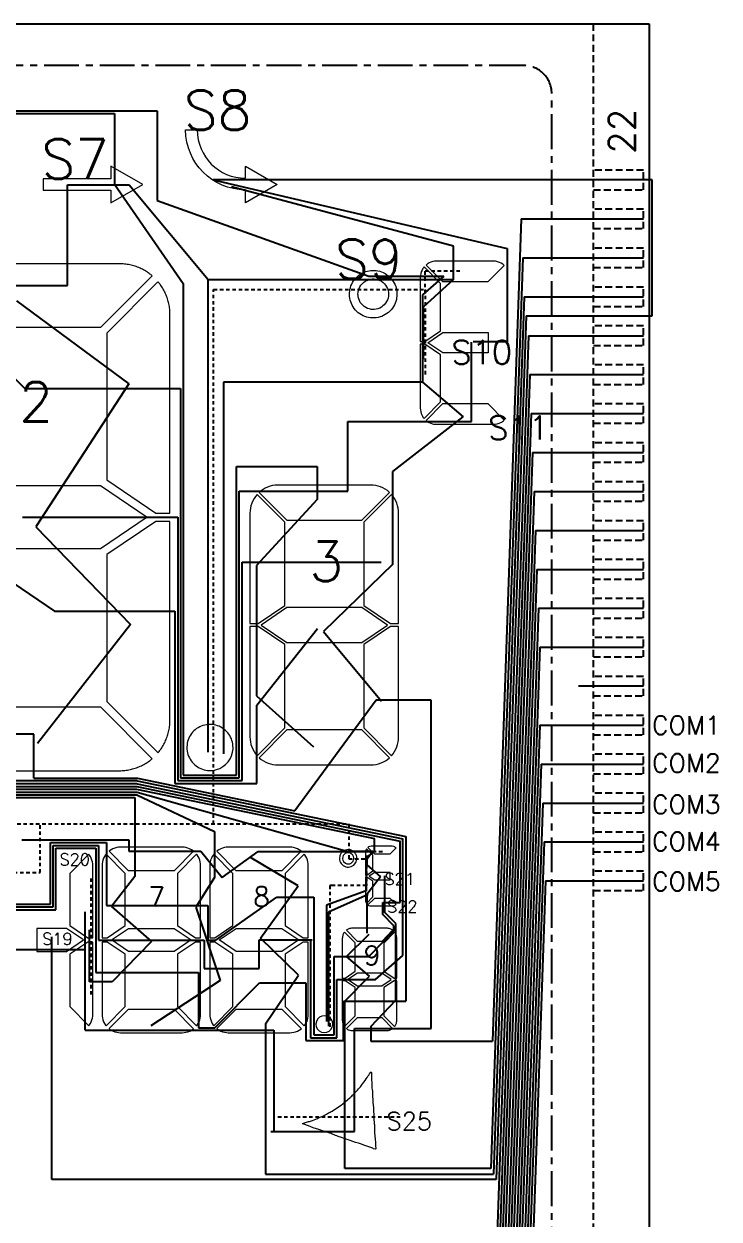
# Model space of a CAD drawing. Header units: millimetres. Extents: x 426 to 1899, y -1707 to -647.
# Drawn here: x 1066.66 to 1091.65, y -689.86 to -646.89 of the extents above; entities that cross this region are included whole.
import ezdxf
from ezdxf.enums import TextEntityAlignment as Align

# ---------------------------------------------------------------- set-up
doc = ezdxf.new("R2010")
doc.units = ezdxf.units.MM
doc.linetypes.add('CENTER', pattern=[2, 1.25, -0.25, 0.25, -0.25])
doc.linetypes.add('HIDDEN', pattern=[0.375, 0.25, -0.125])
for name, color, linetype in [('COM', 1, 'Continuous'), ('DL', 11, 'Continuous'), ('SEG', 42, 'Continuous')]:
    doc.layers.add(name, color=color, linetype=linetype)
doc.styles.add('ROMANS', font='ROMANS.shx', dxfattribs={"bigfont": 'AllInOneBig.shx'})

msp = doc.modelspace()

# ---------------------------------------------------------------- linework, layer by layer
msp.add_lwpolyline([(1089.137, -646.895), (1089.137, -731.895), (1028.137, -731.895), (1028.137, -646.895)], close=True)
at = {"linetype": 'HIDDEN'}
for points in [[(1087.137, -731.895), (1087.137, -646.895)], [(1087.137, -652.855), (1088.937, -652.855), (1088.937, -652.155), (1087.137, -652.155)], [(1087.137, -654.255), (1088.937, -654.255), (1088.937, -653.555), (1087.137, -653.555)], [(1087.137, -655.655), (1088.937, -655.655), (1088.937, -654.955), (1087.137, -654.955)], [(1087.137, -657.055), (1088.937, -657.055), (1088.937, -656.355), (1087.137, -656.355)], [(1087.137, -658.455), (1088.937, -658.455), (1088.937, -657.755), (1087.137, -657.755)], [(1087.137, -659.855), (1088.937, -659.855), (1088.937, -659.155), (1087.137, -659.155)], [(1087.137, -661.255), (1088.937, -661.255), (1088.937, -660.555), (1087.137, -660.555)], [(1087.137, -662.655), (1088.937, -662.655), (1088.937, -661.955), (1087.137, -661.955)], [(1087.137, -664.055), (1088.937, -664.055), (1088.937, -663.355), (1087.137, -663.355)], [(1087.137, -665.455), (1088.937, -665.455), (1088.937, -664.755), (1087.137, -664.755)], [(1087.137, -666.855), (1088.937, -666.855), (1088.937, -666.155), (1087.137, -666.155)], [(1087.137, -668.255), (1088.937, -668.255), (1088.937, -667.555), (1087.137, -667.555)], [(1087.137, -669.655), (1088.937, -669.655), (1088.937, -668.955), (1087.137, -668.955)], [(1087.137, -671.055), (1088.937, -671.055), (1088.937, -670.355), (1087.137, -670.355)], [(1087.137, -672.455), (1088.937, -672.455), (1088.937, -671.755), (1087.137, -671.755)], [(1087.137, -673.855), (1088.937, -673.855), (1088.937, -673.155), (1087.137, -673.155)], [(1087.137, -675.255), (1088.937, -675.255), (1088.937, -674.555), (1087.137, -674.555)], [(1087.137, -676.655), (1088.937, -676.655), (1088.937, -675.955), (1087.137, -675.955)], [(1087.137, -678.055), (1088.937, -678.055), (1088.937, -677.355), (1087.137, -677.355)]]:
    msp.add_lwpolyline(points, dxfattribs=at)
at = {"linetype": 'CENTER'}
msp.add_lwpolyline([(1084.637, -648.395), (1032.637, -648.395, 0.414214), (1031.637, -649.395), (1031.637, -729.395, 0.414214), (1032.637, -730.395), (1084.637, -730.395, 0.414214), (1085.637, -729.395), (1085.637, -649.395, 0.414214)], format="xyb", close=True, dxfattribs=at)
at = {"lineweight": 9}
for points in [[(1074.624, -652.007), (1075.77, -652.668), (1074.624, -653.33), (1074.624, -652.86, -0.413408), (1072.477, -650.708), (1072.893, -650.708, 0.413108), (1074.624, -652.444)], [(1070.097, -655.518), (1064.046, -655.518, 0.027321), (1063.855, -655.528, 0.026644), (1063.666, -655.559, 0.027257), (1063.48, -655.609, 0.028011), (1063.302, -655.679, 0.025763), (1063.132, -655.767, 0.027176), (1062.971, -655.872, 0.018186), (1062.873, -655.95), (1064.712, -657.797), (1069.432, -657.797), (1071.271, -655.95, 0.017552), (1071.167, -655.868, 0.026197), (1071.007, -655.763, 0.025905), (1070.836, -655.676, 0.026126), (1070.657, -655.607, 0.025399), (1070.472, -655.557, 0.027664), (1070.282, -655.528, 0.025714)], [(1081.048, -655.633, 0.056759), (1080.974, -655.745, 0.119245), (1080.91, -656.011), (1080.91, -658.308), (1081.073, -658.308), (1081.641, -657.924), (1081.641, -656.226)], [(1081.495, -655.425, 0.120216), (1081.229, -655.489, 0.056292), (1081.119, -655.563), (1081.715, -656.158), (1083.353, -656.158), (1083.931, -655.576, 0.117979), (1083.691, -655.445, 0.068779), (1083.54, -655.425)], [(1078.988, -657.435, -0.08163), (1078.739, -657.318, -0.080073), (1078.54, -657.128, -0.081617), (1078.411, -656.884, -0.150076), (1078.399, -656.38, -0.081258), (1078.516, -656.13, -0.080953), (1078.705, -655.93, -0.080872), (1078.948, -655.801, -0.151396), (1079.453, -655.789, -0.081582), (1079.702, -655.906, -0.079601), (1079.901, -656.097, -0.080008), (1080.029, -656.341, -0.136366), (1080.051, -656.805, -0.081936), (1079.947, -657.059, -0.083129), (1079.767, -657.268, -0.082707), (1079.531, -657.409, -0.082757), (1079.261, -657.466, -0.081174)], [(1078.955, -657.093, -0.125199), (1078.756, -656.905, -0.126974), (1078.673, -656.644), (1078.672, -656.613, -0.126522), (1078.74, -656.347, -0.126162), (1078.927, -656.148, -0.126912), (1079.187, -656.064, -0.126318), (1079.456, -656.116, -0.125403), (1079.666, -656.292, -0.126197), (1079.765, -656.547), (1079.769, -656.613, -0.127495), (1079.7, -656.878, -0.126041), (1079.513, -657.077, -0.127963), (1079.252, -657.16), (1079.22, -657.161, -0.126655)], [(1069.644, -663.289), (1071.403, -664.482), (1071.913, -664.482), (1071.913, -657.341, 0.025408), (1071.903, -657.152, 0.026465), (1071.873, -656.963, 0.027231), (1071.824, -656.778, 0.026557), (1071.755, -656.599, 0.028322), (1071.668, -656.428, 0.027489), (1071.564, -656.267, 0.019585), (1071.482, -656.163), (1069.644, -658.009)], [(1080.91, -658.408), (1080.91, -660.704, 0.117321), (1080.974, -660.97, 0.057451), (1081.048, -661.082), (1081.641, -660.486), (1081.641, -658.792), (1081.074, -658.408)], [(1074.852, -664.131, 0.089541), (1074.789, -664.482), (1074.789, -668.457), (1075.081, -668.457), (1076.042, -667.804), (1076.042, -664.805), (1075.049, -663.808, 0.095483)], [(1079.132, -663.477), (1075.791, -663.477, 0.094944), (1075.42, -663.548, 0.088795), (1075.119, -663.736), (1076.113, -664.734), (1078.81, -664.734), (1079.804, -663.736, 0.095208), (1079.481, -663.539, 0.088801)], [(1078.881, -664.805), (1078.881, -667.804), (1079.842, -668.457), (1080.134, -668.457), (1080.134, -664.482, 0.089684), (1080.07, -664.131, 0.09498), (1079.874, -663.808)], [(1069.643, -665.975), (1069.643, -671.252), (1071.483, -673.099, 0.019757), (1071.564, -672.995, 0.027101), (1071.669, -672.834, 0.026667), (1071.756, -672.663, 0.025824), (1071.824, -672.484, 0.025938), (1071.873, -672.298, 0.028153), (1071.903, -672.109, 0.026876), (1071.913, -671.921), (1071.913, -664.782), (1071.403, -664.782)], [(1076.042, -672.208), (1076.042, -669.209), (1075.081, -668.557), (1074.789, -668.557), (1074.789, -672.531, 0.088634), (1074.852, -672.883, 0.095236), (1075.049, -673.205)], [(1078.88, -669.21), (1078.88, -672.208), (1079.875, -673.206, 0.094839), (1080.071, -672.883, 0.089757), (1080.134, -672.532), (1080.134, -668.557), (1079.842, -668.557)], [(1069.431, -671.465), (1064.713, -671.465), (1062.872, -673.312, 0.01891), (1062.977, -673.394, 0.026847), (1063.137, -673.499, 0.026374), (1063.308, -673.587, 0.026795), (1063.487, -673.655, 0.026623), (1063.672, -673.705, 0.027946), (1063.862, -673.734, 0.025787), (1064.046, -673.744), (1070.097, -673.744, 0.026316), (1070.289, -673.734, 0.026494), (1070.478, -673.703, 0.027008), (1070.663, -673.653, 0.025008), (1070.842, -673.584, 0.02514), (1071.012, -673.496, 0.025766), (1071.173, -673.391, 0.017949), (1071.271, -673.312)], [(1072.675, -673.388, 0.076399), (1072.853, -673.571, 0.077444), (1073.078, -673.691, 0.07804), (1073.329, -673.737, 0.077401), (1073.582, -673.705, 0.318803), (1074.179, -672.952), (1074.18, -672.908, 0.077611), (1074.141, -672.656, 0.078406), (1074.027, -672.428, 0.076189), (1073.849, -672.245, 0.077549), (1073.624, -672.125, 0.07786), (1073.373, -672.08), (1073.351, -672.08, 0.076626), (1073.1, -672.118, 0.077451), (1072.871, -672.232, 0.077099), (1072.688, -672.41, 0.15703), (1072.522, -672.886), (1072.522, -672.908, 0.077793), (1072.561, -673.16, 0.07741)], [(1078.81, -672.28), (1076.113, -672.28), (1075.119, -673.278, 0.094306), (1075.442, -673.474, 0.089513), (1075.791, -673.537), (1079.132, -673.537, 0.095674), (1079.503, -673.466, 0.089488), (1079.804, -673.278)], [(1078.585, -677.059, 0.079238), (1078.623, -676.966), (1078.631, -676.895, 0.080169), (1078.615, -676.796, 0.082396), (1078.568, -676.707), (1078.495, -676.637, 0.085015), (1078.404, -676.594), (1078.319, -676.582, 0.08031), (1078.22, -676.598, 0.082999), (1078.131, -676.646), (1078.061, -676.719, 0.081037), (1078.019, -676.81), (1078.007, -676.895, 0.16493), (1078.07, -677.084), (1078.143, -677.153, 0.083555), (1078.234, -677.196, 0.081971), (1078.334, -677.208, 0.08018), (1078.433, -677.186), (1078.519, -677.135)], [(1078.495, -676.992, 0.12679), (1078.52, -676.895), (1078.518, -676.871, 0.126096), (1078.482, -676.778), (1078.405, -676.714, 0.129416), (1078.307, -676.695, 0.130383), (1078.212, -676.725), (1078.143, -676.798, 0.12827), (1078.118, -676.895), (1078.119, -676.907, 0.12403), (1078.149, -677.002), (1078.222, -677.071, 0.126237), (1078.319, -677.096), (1078.331, -677.096, 0.12826), (1078.426, -677.065)], [(1078.976, -676.556), (1078.961, -676.578, 0.11892), (1078.937, -676.675), (1078.937, -677.494), (1078.991, -677.494), (1079.205, -677.349), (1079.205, -676.786)], [(1079.261, -676.729), (1079.831, -676.729), (1080.043, -676.516, 0.117174), (1079.955, -676.468), (1079.9, -676.461), (1079.151, -676.461, 0.11964), (1079.054, -676.484), (1079.032, -676.499)], [(1078.991, -677.574), (1078.937, -677.574), (1078.937, -678.392, 0.119356), (1078.961, -678.49), (1078.976, -678.512), (1079.205, -678.282), (1079.205, -677.719)], [(1078.132, -679.646, 0.08813), (1078.109, -679.775), (1078.109, -681.197), (1078.206, -681.197), (1078.567, -680.952), (1078.567, -679.937), (1078.184, -679.552, 0.072811)], [(1078.476, -679.407, 0.095573), (1078.34, -679.433, 0.067244), (1078.254, -679.481), (1078.638, -679.867), (1079.536, -679.867), (1079.919, -679.481, 0.073308), (1079.826, -679.43, 0.089133), (1079.698, -679.407)], [(1079.99, -679.552), (1079.606, -679.938), (1079.606, -680.952), (1079.967, -681.197), (1080.065, -681.197), (1080.065, -679.775, 0.088784), (1080.041, -679.646, 0.071034)], [(1078.109, -682.719, 0.088485), (1078.132, -682.848, 0.07408), (1078.184, -682.942), (1078.567, -682.557), (1078.567, -681.542), (1078.206, -681.297), (1078.109, -681.297)], [(1080.065, -681.297), (1079.968, -681.297), (1079.606, -681.542), (1079.606, -682.557), (1079.99, -682.942, 0.071483), (1080.041, -682.848, 0.090542), (1080.065, -682.72)], [(1078.638, -682.628), (1078.254, -683.013, 0.072025), (1078.348, -683.064, 0.091215), (1078.476, -683.088), (1079.698, -683.088, 0.095607), (1079.834, -683.062, 0.067799), (1079.919, -683.013), (1079.536, -682.628)], [(1078.886, -687.209), (1078.795, -687.175), (1078.688, -687.14), (1078.581, -687.105), (1078.391, -687.035), (1078.181, -686.966), (1078.047, -686.92, -0.012603), (1077.862, -686.858), (1077.837, -686.848), (1077.812, -686.838, 0.016454), (1077.665, -686.778), (1077.465, -686.717), (1077.264, -686.648), (1077.064, -686.578), (1076.894, -686.517), (1076.724, -686.457), (1076.666, -686.442), (1076.675, -686.424), (1076.751, -686.403), (1076.895, -686.361, 0.0165), (1077.039, -686.315, 0.016149), (1077.269, -686.216), (1077.302, -686.203), (1077.407, -686.159, 0.053239), (1077.577, -686.065), (1077.605, -686.052, 0.024882), (1077.739, -685.979), (1077.905, -685.872), (1078.069, -685.764), (1078.123, -685.721), (1078.387, -685.491, 0.01094), (1078.503, -685.386), (1078.579, -685.306, 0.010989), (1078.728, -685.139, 0.016917), (1078.842, -684.995, 0.014374), (1079.006, -684.769, 0.009566), (1079.106, -684.603), (1079.142, -684.574), (1079.153, -684.602), (1079.154, -684.651), (1079.158, -684.751), (1079.163, -684.851), (1079.169, -684.964), (1079.174, -685.076), (1079.176, -685.156, -0.012418), (1079.198, -685.364), (1079.21, -685.665), (1079.226, -685.87), (1079.232, -685.99), (1079.237, -686.109), (1079.243, -686.237), (1079.259, -686.443, -0.009513), (1079.264, -686.585, 0.012026), (1079.27, -686.767), (1079.292, -686.992), (1079.3, -687.106), (1079.307, -687.22), (1079.313, -687.337), (1079.3, -687.352), (1079.232, -687.336), (1079.208, -687.319)]]:
    msp.add_lwpolyline(points, format="xyb", close=True, dxfattribs=at)
for points in [[(1069.787, -652.462), (1067.359, -652.462), (1067.359, -652.874), (1069.787, -652.874), (1069.787, -653.329), (1070.932, -652.668), (1069.787, -652.007)], [(1069.41, -665.77), (1064.734, -665.77), (1063.055, -664.632), (1064.733, -663.493), (1069.411, -663.493), (1071.089, -664.632)], [(1078.81, -667.878), (1076.113, -667.878), (1075.186, -668.508), (1076.113, -669.136), (1078.81, -669.136), (1079.737, -668.508)], [(1068.312, -679.314), (1068.961, -679.754), (1069.142, -679.754), (1069.142, -677.162), (1069.138, -677.093), (1069.128, -677.023), (1069.109, -676.956), (1069.084, -676.89), (1069.053, -676.828), (1069.014, -676.769), (1068.996, -676.747), (1068.312, -677.435)], [(1069.472, -679.754), (1069.652, -679.754), (1070.302, -679.314), (1070.302, -677.435), (1069.617, -676.747), (1069.599, -676.769), (1069.561, -676.828), (1069.529, -676.89), (1069.504, -676.956), (1069.486, -677.024), (1069.475, -677.093), (1069.472, -677.162)], [(1072.35, -676.495), (1070.136, -676.495), (1070.066, -676.498), (1069.997, -676.51), (1069.929, -676.528), (1069.864, -676.554), (1069.801, -676.586), (1069.743, -676.624), (1069.723, -676.641), (1070.408, -677.328), (1072.078, -677.328), (1072.763, -676.641), (1072.741, -676.623), (1072.682, -676.584), (1072.62, -676.553), (1072.555, -676.527), (1072.487, -676.509), (1072.418, -676.498)], [(1072.184, -679.314), (1072.834, -679.754), (1073.015, -679.754), (1073.015, -677.162), (1073.011, -677.093), (1073, -677.023), (1072.982, -676.956), (1072.957, -676.89), (1072.925, -676.828), (1072.886, -676.769), (1072.869, -676.747), (1072.184, -677.435)], [(1073.344, -679.754), (1073.525, -679.754), (1074.174, -679.314), (1074.174, -677.435), (1073.489, -676.747), (1073.472, -676.769), (1073.433, -676.828), (1073.402, -676.89), (1073.376, -676.956), (1073.358, -677.024), (1073.347, -677.093), (1073.344, -677.162)], [(1076.222, -676.495), (1074.008, -676.495), (1073.938, -676.498), (1073.869, -676.51), (1073.801, -676.528), (1073.736, -676.554), (1073.674, -676.586), (1073.615, -676.624), (1073.595, -676.641), (1074.28, -677.328), (1075.951, -677.328), (1076.635, -676.641), (1076.614, -676.623), (1076.555, -676.584), (1076.492, -676.553), (1076.427, -676.527), (1076.359, -676.509), (1076.29, -676.498)], [(1076.056, -679.314), (1076.706, -679.754), (1076.887, -679.754), (1076.887, -677.162), (1076.883, -677.093), (1076.872, -677.023), (1076.854, -676.956), (1076.829, -676.89), (1076.797, -676.828), (1076.759, -676.769), (1076.741, -676.747), (1076.056, -677.435)], [(1068.191, -679.413), (1067.122, -679.413), (1067.122, -680.246), (1068.19, -680.246), (1068.805, -679.829)], [(1072.063, -680.246), (1070.424, -680.246), (1069.809, -679.829), (1070.423, -679.413), (1072.063, -679.413), (1072.677, -679.829)], [(1075.935, -680.246), (1074.296, -680.246), (1073.681, -679.829), (1074.295, -679.413), (1075.935, -679.413), (1076.549, -679.829)], [(1068.312, -680.345), (1068.312, -682.223), (1068.997, -682.911), (1069.014, -682.889), (1069.053, -682.83), (1069.085, -682.768), (1069.11, -682.702), (1069.128, -682.635), (1069.139, -682.565), (1069.142, -682.496), (1069.142, -679.904), (1068.961, -679.904)], [(1069.472, -679.904), (1069.472, -682.496), (1069.475, -682.565), (1069.486, -682.634), (1069.504, -682.702), (1069.529, -682.768), (1069.561, -682.83), (1069.599, -682.889), (1069.617, -682.911), (1070.302, -682.223), (1070.302, -680.345), (1069.652, -679.904)], [(1072.184, -680.345), (1072.184, -682.223), (1072.869, -682.911), (1072.887, -682.889), (1072.925, -682.83), (1072.957, -682.768), (1072.982, -682.702), (1073, -682.635), (1073.011, -682.565), (1073.014, -682.496), (1073.014, -679.904), (1072.834, -679.904)], [(1073.344, -679.904), (1073.344, -682.496), (1073.348, -682.565), (1073.359, -682.634), (1073.377, -682.702), (1073.402, -682.768), (1073.433, -682.83), (1073.471, -682.889), (1073.489, -682.911), (1074.174, -682.223), (1074.174, -680.345), (1073.525, -679.904)], [(1076.056, -680.345), (1076.056, -682.223), (1076.741, -682.911), (1076.759, -682.889), (1076.797, -682.83), (1076.829, -682.768), (1076.854, -682.702), (1076.872, -682.635), (1076.883, -682.565), (1076.886, -682.496), (1076.886, -679.904), (1076.706, -679.904)], [(1079.524, -681.017), (1078.649, -681.017), (1078.31, -681.247), (1078.65, -681.477), (1079.524, -681.477), (1079.863, -681.247)], [(1072.078, -682.329), (1070.408, -682.329), (1069.723, -683.017), (1069.745, -683.035), (1069.804, -683.074), (1069.866, -683.106), (1069.931, -683.131), (1069.999, -683.149), (1070.068, -683.16), (1070.136, -683.163), (1072.35, -683.163), (1072.42, -683.16), (1072.489, -683.149), (1072.557, -683.13), (1072.623, -683.105), (1072.685, -683.072), (1072.744, -683.034), (1072.763, -683.018)], [(1075.95, -682.329), (1074.281, -682.329), (1073.595, -683.017), (1073.617, -683.035), (1073.676, -683.074), (1073.738, -683.106), (1073.804, -683.131), (1073.872, -683.149), (1073.941, -683.16), (1074.008, -683.163), (1076.222, -683.163), (1076.292, -683.16), (1076.362, -683.149), (1076.429, -683.13), (1076.495, -683.105), (1076.557, -683.072), (1076.616, -683.034), (1076.636, -683.018)], [(1077.216, -683.033), (1077.281, -683.1), (1077.363, -683.144), (1077.455, -683.161), (1077.547, -683.149), (1077.632, -683.109), (1077.701, -683.046), (1077.746, -682.965), (1077.766, -682.874), (1077.766, -682.858), (1077.752, -682.765), (1077.71, -682.682), (1077.645, -682.615), (1077.563, -682.571), (1077.471, -682.555), (1077.463, -682.555), (1077.371, -682.569), (1077.287, -682.61), (1077.22, -682.675), (1077.176, -682.758), (1077.159, -682.849), (1077.159, -682.858), (1077.174, -682.95)]]:
    msp.add_lwpolyline(points, close=True, dxfattribs=at)
at = {"color": 3, "lineweight": 9}
for points in [[(1083.353, -657.992), (1083.353, -658.725), (1081.719, -658.725), (1081.178, -658.358), (1081.719, -657.992)], [(1079.272, -677.668), (1079.831, -677.668), (1079.831, -677.4), (1079.272, -677.4), (1079.074, -677.534)]]:
    msp.add_lwpolyline(points, close=True, dxfattribs=at)
at = {"color": 1, "lineweight": 9}
for points in [[(1081.711, -660.557), (1081.118, -661.153, 0.115377), (1081.351, -661.273, 0.062659), (1081.495, -661.291), (1083.54, -661.291, 0.119414), (1083.806, -661.227, 0.064249), (1083.932, -661.139), (1083.352, -660.557)], [(1079.031, -678.57, 0.091232), (1079.099, -678.6), (1079.151, -678.607), (1079.9, -678.607, 0.119702), (1079.997, -678.583), (1080.043, -678.552), (1079.831, -678.339), (1079.261, -678.339)]]:
    msp.add_lwpolyline(points, format="xyb", close=True, dxfattribs=at)
at = {"layer": 'COM', "color": 5}
for p, q in [((1068.226, -656.301), (1068.226, -652.677)), ((1068.226, -652.677), (1070.443, -652.677)), ((1070.443, -652.677), (1073.284, -656.09)), ((1082.106, -654.881), (1074.125, -652.754)), ((1082.106, -656.09), (1082.106, -654.881)), ((1073.284, -656.09), (1082.106, -656.09)), ((1073.284, -673.076), (1073.284, -656.09)), ((1082.106, -656.09), (1081.011, -657.083)), ((1064.793, -656.301), (1068.226, -656.301)), ((1081.011, -657.083), (1081.011, -658.944)), ((1034.2, -674.41), (1070.707, -674.41)), ((1070.707, -674.41), (1079.27, -676.187)), ((1066.585, -676.228), (1070.437, -676.228)), ((1070.437, -676.228), (1070.437, -676.632)), ((1079.27, -676.648), (1079.27, -676.187)), ((1070.437, -676.632), (1073.02, -676.632)), ((1073.02, -676.632), (1073.793, -677.584)), ((1073.793, -677.584), (1075.088, -676.648)), ((1075.088, -676.648), (1079.27, -676.648)), ((1079.27, -676.648), (1078.988, -676.845)), ((1078.988, -676.845), (1078.988, -677.124)), ((1078.988, -677.124), (1079.485, -677.561)), ((1079.485, -677.561), (1078.988, -678.197)), ((1085.414, -677.705), (1084.869, -693.324)), ((1085.414, -677.705), (1088.937, -677.705)), ((1079.038, -678.197), (1077.618, -678.834)), ((1078.988, -678.197), (1078.988, -679.583)), ((1077.618, -678.834), (1077.618, -682.931))]:
    msp.add_line(p, q, dxfattribs=at)
at = {"layer": 'COM', "color": 4}
for p, q in [((1062.737, -656.027), (1066.697, -660.002)), ((1082.757, -661.19), (1082.757, -658.332)), ((1066.697, -660.002), (1072.292, -660.002)), ((1072.292, -660.002), (1072.292, -673.999)), ((1078.308, -663.695), (1078.308, -661.19)), ((1078.308, -661.19), (1082.757, -661.19)), ((1074.403, -673.999), (1074.403, -663.695)), ((1074.403, -663.695), (1078.308, -663.695)), ((1072.292, -673.999), (1074.403, -673.999)), ((1034.3, -674.31), (1070.717, -674.31)), ((1070.717, -674.31), (1080.188, -676.276)), ((1067.614, -678.543), (1067.614, -676.328)), ((1067.614, -676.328), (1069.637, -676.328)), ((1069.637, -676.328), (1069.637, -678.592)), ((1080.188, -678.478), (1080.188, -676.276)), ((1085.363, -676.305), (1084.775, -693.124)), ((1085.363, -676.305), (1088.937, -676.305)), ((1073.566, -679.832), (1075.752, -678.291)), ((1075.752, -678.291), (1077.081, -678.291)), ((1077.081, -678.291), (1077.081, -683.243)), ((1079.567, -678.91), (1079.567, -678.478)), ((1079.567, -678.478), (1080.188, -678.478)), ((1063.358, -678.543), (1067.614, -678.543)), ((1069.637, -678.592), (1073.275, -678.592)), ((1073.275, -678.592), (1073.275, -679.832)), ((1079.963, -679.316), (1079.567, -678.91)), ((1079.963, -679.506), (1079.963, -679.316)), ((1079.963, -679.506), (1079.062, -680.419)), ((1073.275, -679.832), (1073.566, -679.832)), ((1077.815, -683.243), (1077.815, -680.419)), ((1077.815, -680.419), (1079.062, -680.419)), ((1077.081, -683.243), (1077.815, -683.243))]:
    msp.add_line(p, q, dxfattribs=at)
at = {"layer": 'COM', "color": 2}
for p, q in [((1062.822, -664.655), (1067.761, -668.005)), ((1067.761, -668.005), (1072.092, -668.005)), ((1072.092, -668.005), (1072.092, -674.199)), ((1075.036, -671.387), (1077.219, -668.63)), ((1075.036, -674.199), (1075.036, -671.387)), ((1085.26, -673.505), (1084.589, -692.724)), ((1085.26, -673.505), (1088.937, -673.505)), ((1070.738, -674.11), (1047.56, -674.11)), ((1070.738, -674.11), (1080.388, -676.113)), ((1072.092, -674.199), (1075.036, -674.199)), ((1080.388, -676.113), (1080.388, -682.028)), ((1067.814, -678.743), (1067.814, -676.528)), ((1067.814, -676.528), (1069.243, -676.528)), ((1069.243, -676.528), (1069.243, -680.999)), ((1063.413, -678.743), (1067.814, -678.743)), ((1069.243, -680.999), (1072.937, -680.999)), ((1072.937, -680.999), (1072.937, -682.982)), ((1073.529, -682.982), (1075.131, -681.368)), ((1075.131, -681.368), (1076.795, -681.368)), ((1076.795, -681.368), (1076.795, -683.443)), ((1078.149, -683.443), (1078.149, -682.028)), ((1078.149, -682.028), (1080.388, -682.028)), ((1072.937, -682.982), (1073.529, -682.982)), ((1076.795, -683.443), (1078.149, -683.443))]:
    msp.add_line(p, q, dxfattribs=at)
at = {"layer": 'COM', "color": 3}
for p, q in [((1066.616, -664.633), (1072.192, -664.633)), ((1072.192, -664.633), (1072.192, -674.099)), ((1074.503, -674.099), (1074.503, -666.241)), ((1074.503, -666.241), (1079.507, -666.241)), ((1072.192, -674.099), (1074.503, -674.099)), ((1070.728, -674.21), (1035.98, -674.21)), ((1070.728, -674.21), (1080.288, -676.195)), ((1085.312, -674.905), (1084.682, -692.924)), ((1085.312, -674.905), (1088.937, -674.905)), ((1080.288, -680.383), (1080.288, -676.195)), ((1067.714, -678.643), (1067.714, -676.428)), ((1067.714, -676.428), (1069.343, -676.428)), ((1069.343, -676.428), (1069.343, -679.834)), ((1063.385, -678.643), (1067.714, -678.643)), ((1069.343, -679.834), (1073.139, -679.834)), ((1073.139, -679.834), (1073.139, -680.853)), ((1075.115, -680.853), (1075.115, -679.825)), ((1075.115, -679.825), (1077.021, -679.825)), ((1076.971, -679.825), (1076.971, -683.343)), ((1079.3, -681.247), (1080.288, -680.383)), ((1073.139, -680.853), (1075.115, -680.853)), ((1077.915, -683.343), (1077.915, -681.247)), ((1077.915, -681.247), (1079.3, -681.247)), ((1076.971, -683.343), (1077.915, -683.343))]:
    msp.add_line(p, q, dxfattribs=at)
at = {"layer": 'COM', "color": 1}
for p, q in [((1079.324, -671.207), (1076.398, -675.183)), ((1081.302, -671.207), (1079.324, -671.207)), ((1081.302, -683.016), (1081.302, -671.207)), ((1067.023, -672.428), (1061.912, -672.428)), ((1067.023, -674.01), (1067.023, -672.428)), ((1067.023, -674.01), (1070.748, -674.01)), ((1070.748, -674.01), (1076.398, -675.183)), ((1068.863, -683.076), (1068.863, -678.821)), ((1056.361, -680.174), (1068.863, -680.174)), ((1068.863, -683.076), (1075.645, -683.076)), ((1075.645, -683.076), (1075.645, -686.718)), ((1078.55, -686.718), (1078.55, -683.016)), ((1078.55, -683.016), (1081.302, -683.016)), ((1075.545, -686.718), (1078.55, -686.718))]:
    msp.add_line(p, q, dxfattribs=at)
at = {"layer": 'COM'}
for q in [(1084.496, -692.524), (1088.937, -672.105)]:
    msp.add_line((1085.209, -672.105), q, dxfattribs=at)
at = {"layer": 'DL', "color": 6, "linetype": 'HIDDEN', "ltscale": 0.5}
for p, q in [((1081.086, -656.587), (1081.086, -655.778)), ((1081.086, -655.778), (1082.378, -655.778)), ((1073.483, -675.658), (1073.483, -656.446)), ((1073.483, -656.446), (1081.086, -656.446)), ((1081.086, -656.446), (1081.086, -659.572)), ((1054.946, -675.658), (1078.338, -675.658)), ((1067.241, -677.404), (1067.241, -675.658)), ((1078.338, -675.658), (1078.338, -676.912)), ((1078.975, -676.912), (1078.975, -676.653)), ((1078.975, -676.653), (1079.575, -676.653)), ((1078.338, -676.912), (1078.975, -676.912)), ((1078.975, -676.912), (1078.975, -677.873)), ((1062.699, -677.404), (1067.241, -677.404)), ((1077.755, -677.873), (1077.656, -677.873)), ((1077.656, -677.873), (1077.656, -682.987)), ((1078.975, -677.873), (1077.705, -677.873))]:
    msp.add_line(p, q, dxfattribs=at)
at = {"layer": 'DL', "linetype": 'HIDDEN', "ltscale": 0.5}
for p, q in [((1069.071, -677.618), (1069.071, -681.787)), ((1075.792, -686.19), (1080.207, -686.19))]:
    msp.add_line(p, q, dxfattribs=at)
at = {"layer": 'SEG'}
for p, q in [((1032.336, -650.02), (1071.456, -650.02)), ((1032.436, -650.12), (1069.914, -650.12)), ((1069.914, -650.12), (1069.914, -652.651)), ((1071.456, -650.02), (1071.456, -653.249)), ((1069.914, -652.651), (1072.392, -656.226)), ((1089.243, -652.505), (1073.471, -652.505)), ((1073.471, -652.505), (1084.04, -654.968)), ((1089.243, -657.389), (1089.243, -652.505)), ((1071.456, -653.249), (1079.061, -655.969)), ((1084.544, -653.905), (1083.512, -683.463)), ((1084.544, -653.905), (1088.937, -653.905)), ((1084.04, -654.968), (1084.04, -658.329)), ((1084.595, -655.305), (1083.452, -688.043)), ((1084.595, -655.305), (1088.937, -655.305)), ((1079.061, -655.969), (1081.757, -655.969)), ((1081.757, -655.969), (1080.986, -656.637)), ((1072.392, -656.226), (1072.392, -673.899)), ((1066.392, -656.846), (1070.438, -659.841)), ((1080.986, -656.637), (1080.986, -659.774)), ((1084.646, -656.705), (1083.545, -688.243)), ((1084.646, -656.705), (1088.937, -656.705)), ((1084.723, -657.389), (1083.638, -688.443)), ((1084.723, -657.389), (1089.243, -657.389)), ((1084.798, -658.105), (1083.659, -690.724)), ((1084.798, -658.105), (1088.937, -658.105)), ((1084.04, -658.329), (1082.817, -658.329)), ((1084.849, -659.505), (1083.752, -690.924)), ((1084.849, -659.505), (1088.937, -659.505)), ((1070.438, -659.841), (1067.088, -664.976)), ((1080.986, -659.774), (1073.832, -659.774)), ((1073.832, -659.774), (1073.832, -673.132)), ((1080.986, -659.774), (1082.448, -661.027)), ((1079.92, -662.983), (1082.448, -661.027)), ((1084.9, -660.905), (1083.845, -691.124)), ((1084.9, -660.905), (1088.937, -660.905)), ((1084.951, -662.305), (1083.938, -691.324)), ((1084.951, -662.305), (1088.937, -662.305)), ((1074.303, -673.899), (1074.303, -662.808)), ((1074.303, -662.808), (1077.204, -662.808)), ((1077.204, -662.808), (1077.204, -663.991)), ((1079.92, -666.315), (1079.92, -662.983)), ((1085.002, -663.705), (1084.031, -691.524)), ((1085.002, -663.705), (1088.937, -663.705)), ((1077.204, -663.991), (1075.028, -666.369)), ((1067.088, -664.976), (1070.499, -668.492)), ((1085.053, -665.105), (1084.124, -691.724)), ((1085.053, -665.105), (1088.937, -665.105)), ((1075.028, -666.369), (1075.028, -671.048)), ((1079.92, -666.315), (1077.428, -668.745)), ((1085.105, -666.505), (1084.217, -691.924)), ((1085.105, -666.505), (1088.937, -666.505)), ((1085.156, -667.905), (1084.31, -692.124)), ((1085.156, -667.905), (1088.937, -667.905)), ((1070.499, -668.492), (1067.155, -672.768)), ((1077.428, -668.745), (1079.515, -671.243)), ((1085.207, -669.305), (1084.403, -692.324)), ((1085.207, -669.305), (1088.937, -669.305)), ((1088.937, -670.705), (1086.6, -670.705)), ((1075.028, -671.048), (1077.072, -672.889)), ((1072.392, -673.899), (1074.303, -673.899)), ((1034, -674.61), (1070.719, -674.61)), ((1034.1, -674.51), (1070.733, -674.51)), ((1070.719, -674.61), (1073.516, -675.929)), ((1070.733, -674.51), (1078.274, -676.642)), ((1033.9, -674.71), (1070.645, -674.71)), ((1070.645, -674.71), (1070.645, -677.546)), ((1073.516, -675.929), (1073.516, -677.583)), ((1078.274, -676.642), (1079.21, -676.642)), ((1079.21, -676.642), (1078.965, -676.971)), ((1076.519, -677.884), (1074.81, -676.864)), ((1078.965, -676.971), (1078.965, -678.064)), ((1070.645, -677.546), (1069.812, -678.63)), ((1073.516, -677.583), (1072.845, -678.644)), ((1079.639, -678.84), (1079.639, -677.529)), ((1075.17, -679.766), (1076.519, -677.884)), ((1078.965, -678.064), (1077.537, -678.58)), ((1069.812, -678.63), (1071.246, -679.883)), ((1072.845, -678.644), (1073.714, -681.283)), ((1077.537, -678.58), (1077.537, -682.764)), ((1080.03, -679.241), (1079.639, -678.84)), ((1080.03, -681.992), (1080.03, -679.241)), ((1067.671, -688.443), (1067.671, -679.714)), ((1069.019, -681.33), (1069.019, -679.464)), ((1076.533, -681.098), (1075.17, -679.766)), ((1078.263, -680.429), (1079.069, -679.623)), ((1071.246, -679.883), (1069.838, -681.33)), ((1079.091, -681.127), (1078.263, -680.429)), ((1069.838, -681.33), (1069.019, -681.33)), ((1073.714, -681.283), (1071.23, -682.913)), ((1075.349, -682.849), (1076.533, -681.098)), ((1078.204, -682.025), (1079.091, -681.127)), ((1078.204, -688.043), (1078.204, -682.025)), ((1079.13, -682.936), (1080.03, -681.992)), ((1075.349, -682.849), (1075.349, -688.243)), ((1079.13, -682.936), (1079.13, -683.463)), ((1079.13, -683.463), (1083.512, -683.463)), ((1075.349, -688.243), (1083.545, -688.243)), ((1083.452, -688.043), (1078.204, -688.043)), ((1083.638, -688.443), (1067.671, -688.443))]:
    msp.add_line(p, q, dxfattribs=at)

# ---------------------------------------------------------------- texts
at = {"style": 'ROMANS'}
msp.add_text('22', height=0.9457, rotation=90, dxfattribs=at).set_placement((1088.169, -650.752), align=Align.MIDDLE)
at = {"layer": 'COM', "color": 1, "style": 'ROMANS'}
msp.add_text('COM1', height=0.662, dxfattribs=at).set_placement((1090.477, -672.11), align=Align.MIDDLE)
at = {"layer": 'COM', "color": 2, "style": 'ROMANS'}
msp.add_text('COM2', height=0.662, dxfattribs=at).set_placement((1090.477, -673.468), align=Align.MIDDLE)
at = {"layer": 'COM', "color": 3, "style": 'ROMANS'}
msp.add_text('COM3', height=0.662, dxfattribs=at).set_placement((1090.477, -674.957), align=Align.MIDDLE)
at = {"layer": 'COM', "color": 4, "style": 'ROMANS'}
msp.add_text('COM4', height=0.662, dxfattribs=at).set_placement((1090.477, -676.288), align=Align.MIDDLE)
at = {"layer": 'COM', "color": 5, "style": 'ROMANS'}
msp.add_text('COM5', height=0.662, dxfattribs=at).set_placement((1090.477, -677.727), align=Align.MIDDLE)
at = {"layer": 'DL', "linetype": 'HIDDEN', "style": 'ROMANS'}
for s, height, p in [('S8', 1.4185, (1073.625, -649.998)), ('S7', 1.4185, (1068.507, -651.753)), ('S9', 1.4185, (1079.064, -655.354)), ('S10', 0.8511, (1083.122, -658.697)), ('2', 1.418, (1067.098, -660.48)), ('S11', 0.8511, (1084.448, -661.413)), ('3', 1.418, (1077.536, -666.216)), ('S20', 0.4255, (1068.488, -676.933)), ('S21', 0.4255, (1080.172, -677.635)), ('7', 0.697, (1071.438, -678.273)), ('8', 0.697, (1075.206, -678.273)), ('S22', 0.4255, (1080.264, -678.625)), ('S19', 0.4255, (1067.866, -679.789)), ('9', 0.697, (1079.18, -680.384)), ('S25', 0.6383, (1080.517, -686.343))]:
    msp.add_text(s, height=height, dxfattribs=at).set_placement(p, align=Align.MIDDLE)

doc.saveas('drawing.dxf')
